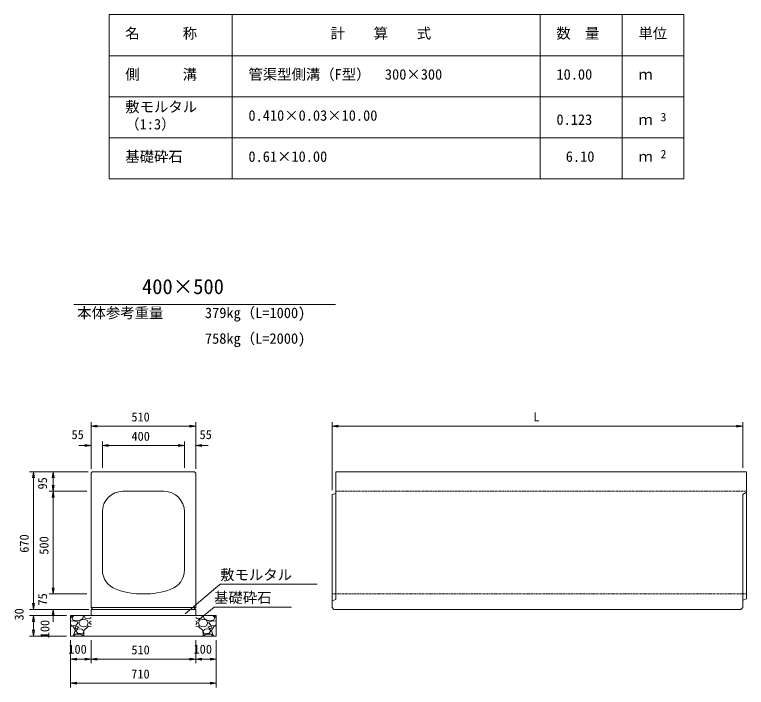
# Model space of a CAD drawing. Units: millimetres, scale not verified. Extents: x 0 to 84100, y 0 to 59400.
# Drawn here: x 30969 to 48793, y 28397 to 44774 of the extents above; entities that cross this region are included whole.
import ezdxf
from ezdxf.enums import TextEntityAlignment as Align

# ---------------------------------------------------------------- set-up
doc = ezdxf.new("R2010")
doc.units = ezdxf.units.MM
doc.header["$LTSCALE"] = 100
doc.linetypes.add('USER1', pattern=[0.375, 0.25, -0.125])
for name, color, linetype, lineweight in [('0_2', 7, 'Continuous', 18), ('D-MTR-FRAM（材料表図枠）', 2, 'Continuous', 18), ('D-STR-DIM（寸法）', 7, 'Continuous', 18), ('D-STR-HTXT（旗揚げ）', 7, 'Continuous', 18), ('D-STR-STRn（構造物）', 7, 'Continuous', 18), ('D-STR（構造物外形線）', 1, 'Continuous', 18)]:
    doc.layers.add(name, color=color, linetype=linetype, lineweight=lineweight)
for name, color, linetype in [('D-MTR-TXT(文字列）', 7, 'Continuous'), ('D-STR-TXT（文字）', 7, 'Continuous'), ('D-TTL-TXT（文字）', 7, 'Continuous')]:
    doc.layers.add(name, color=color, linetype=linetype)
doc.styles.add('ＭＳ ゴシック', font='')
doc.styles.get('ＭＳ ゴシック').set_extended_font_data('MS Gothic')

msp = doc.modelspace()

# ---------------------------------------------------------------- linework, layer by layer
at = {"layer": '0_2'}
for p, q in [((32830.9, 34753.9), (32980.9, 34778.9)), ((35230.9, 34778.9), (35380.9, 34753.9)), ((38702.8, 34753.9), (38852.8, 34778.9)), ((48552.8, 34778.9), (48702.8, 34753.9)), ((32980.9, 34728.9), (32830.9, 34753.9)), ((32830.9, 34753.9), (32980.9, 34753.9)), ((35380.9, 34753.9), (35230.9, 34728.9)), ((35380.9, 34753.9), (35230.9, 34753.9)), ((38852.8, 34728.9), (38702.8, 34753.9)), ((38702.8, 34753.9), (38852.8, 34753.9)), ((48702.8, 34753.9), (48552.8, 34728.9)), ((48702.8, 34753.9), (48552.8, 34753.9)), ((32680.9, 34309.1), (32830.9, 34284.1)), ((32830.9, 34284.1), (32680.9, 34259.1)), ((32830.9, 34284.1), (32680.9, 34284.1)), ((33105.9, 34284.1), (33255.9, 34309.1)), ((33105.9, 34284.1), (33255.9, 34309.1)), ((33255.9, 34259.1), (33105.9, 34284.1)), ((33105.9, 34284.1), (33255.9, 34284.1)), ((33255.9, 34259.1), (33105.9, 34284.1)), ((33105.9, 34284.1), (33255.9, 34284.1)), ((34955.9, 34309.1), (35105.9, 34284.1)), ((34955.9, 34309.1), (35105.9, 34284.1)), ((35105.9, 34284.1), (34955.9, 34259.1)), ((35105.9, 34284.1), (34955.9, 34284.1)), ((35105.9, 34284.1), (34955.9, 34259.1)), ((35105.9, 34284.1), (34955.9, 34284.1)), ((35380.9, 34284.1), (35530.9, 34309.1)), ((35530.9, 34259.1), (35380.9, 34284.1)), ((35380.9, 34284.1), (35530.9, 34284.1)), ((31402.2, 33494.7), (31427.2, 33644.7)), ((31427.2, 33644.7), (31452.2, 33494.7)), ((31427.2, 33644.7), (31427.2, 33494.7)), ((31884, 33494.7), (31909, 33644.7)), ((31909, 33644.7), (31934, 33494.7)), ((31909, 33644.7), (31909, 33494.7)), ((31909, 33169.7), (31884, 33319.7)), ((31884, 33019.7), (31909, 33169.7)), ((31934, 33319.7), (31909, 33169.7)), ((31909, 33169.7), (31909, 33319.7)), ((31909, 33169.7), (31934, 33019.7)), ((31909, 33169.7), (31909, 33019.7)), ((31909, 30669.7), (31884, 30819.7)), ((31909, 30669.7), (31884, 30819.7)), ((31934, 30819.7), (31909, 30669.7)), ((31909, 30669.7), (31909, 30819.7)), ((31934, 30819.7), (31909, 30669.7)), ((31909, 30669.7), (31909, 30819.7)), ((31427.2, 30294.7), (31402.2, 30444.7)), ((31427.2, 30294.7), (31402.2, 30444.7)), ((31452.2, 30444.7), (31427.2, 30294.7)), ((31427.2, 30294.7), (31427.2, 30444.7)), ((31452.2, 30444.7), (31427.2, 30294.7)), ((31427.2, 30294.7), (31427.2, 30444.7)), ((31402.2, 29994.7), (31427.2, 30144.7)), ((31402.2, 29994.7), (31427.2, 30144.7)), ((31427.2, 30144.7), (31452.2, 29994.7)), ((31427.2, 30144.7), (31427.2, 29994.7)), ((31427.2, 30144.7), (31452.2, 29994.7)), ((31427.2, 30144.7), (31427.2, 29994.7)), ((31884, 30144.7), (31909, 30294.7)), ((31909, 30294.7), (31934, 30144.7)), ((31909, 30294.7), (31909, 30144.7)), ((31427.2, 29644.7), (31402.2, 29794.7)), ((31452.2, 29794.7), (31427.2, 29644.7)), ((31427.2, 29644.7), (31427.2, 29794.7)), ((32330.9, 29083.5), (32480.9, 29108.5)), ((32480.9, 29058.5), (32330.9, 29083.5)), ((32330.9, 29083.5), (32480.9, 29083.5)), ((32680.9, 29108.5), (32830.9, 29083.5)), ((32830.9, 29083.5), (32680.9, 29058.5)), ((32830.9, 29083.5), (32680.9, 29083.5)), ((32830.9, 29083.5), (32980.9, 29108.5)), ((32980.9, 29058.5), (32830.9, 29083.5)), ((32830.9, 29083.5), (32980.9, 29083.5)), ((35230.9, 29108.5), (35380.9, 29083.5)), ((35380.9, 29083.5), (35230.9, 29058.5)), ((35380.9, 29083.5), (35230.9, 29083.5)), ((35380.9, 29083.5), (35530.9, 29108.5)), ((35530.9, 29058.5), (35380.9, 29083.5)), ((35380.9, 29083.5), (35530.9, 29083.5)), ((35730.9, 29108.5), (35880.9, 29083.5)), ((35880.9, 29083.5), (35730.9, 29058.5)), ((35880.9, 29083.5), (35730.9, 29083.5)), ((32330.9, 28496.9), (32480.9, 28521.9)), ((35730.9, 28521.9), (35880.9, 28496.9)), ((32480.9, 28471.9), (32330.9, 28496.9)), ((32330.9, 28496.9), (32480.9, 28496.9)), ((35880.9, 28496.9), (35730.9, 28471.9)), ((35880.9, 28496.9), (35730.9, 28496.9))]:
    msp.add_line(p, q, dxfattribs=at)
at = {"layer": 'D-MTR-FRAM（材料表図枠）'}
for p, q in [((33271.4, 44773.7), (47271.4, 44773.7)), ((33271.4, 40773.7), (33271.4, 44773.7)), ((36271.4, 40773.7), (36271.4, 44773.7)), ((43771.4, 40773.7), (43771.4, 44773.7)), ((45771.4, 41573.7), (45771.4, 44773.7)), ((45771.4, 40773.7), (45771.4, 44773.7)), ((47271.4, 40773.7), (47271.4, 44773.7)), ((33271.4, 43773.7), (47271.4, 43773.7)), ((33271.4, 42773.7), (47271.4, 42773.7)), ((33271.4, 41773.7), (47271.4, 41773.7)), ((33271.4, 40773.7), (47271.4, 40773.7))]:
    msp.add_line(p, q, dxfattribs=at)
at = {"layer": 'D-STR-DIM（寸法）'}
for p, q in [((32830.9, 33714.7), (32830.9, 34853.9)), ((35380.9, 33714.7), (35380.9, 34853.9)), ((38702.8, 33194.7), (38702.8, 34853.9)), ((48702.8, 33744.7), (48702.8, 34853.9)), ((32980.9, 34753.9), (35230.9, 34753.9)), ((38852.8, 34753.9), (48552.8, 34753.9)), ((32680.9, 34284.1), (32530.9, 34284.1)), ((32830.9, 33714.7), (32830.9, 34384.1)), ((33105.9, 33744.7), (33105.9, 34384.1)), ((33105.9, 33744.7), (33105.9, 34384.1)), ((33255.9, 34284.1), (33405.9, 34284.1)), ((33255.9, 34284.1), (34955.9, 34284.1)), ((34955.9, 34284.1), (34805.9, 34284.1)), ((35105.9, 33744.7), (35105.9, 34384.1)), ((35105.9, 33744.7), (35105.9, 34384.1)), ((35380.9, 33714.7), (35380.9, 34384.1)), ((35530.9, 34284.1), (35680.9, 34284.1)), ((32760.9, 33644.7), (31327.2, 33644.7)), ((32760.9, 33644.7), (31809, 33644.7)), ((31427.2, 33494.7), (31427.2, 30444.7)), ((31909, 33494.7), (31909, 33319.7)), ((32730.9, 33169.7), (31809, 33169.7)), ((32730.9, 33169.7), (31809, 33169.7)), ((31909, 30819.7), (31909, 33019.7)), ((31909, 30819.7), (31909, 30969.7)), ((32730.9, 30669.7), (31809, 30669.7)), ((32730.9, 30669.7), (31809, 30669.7)), ((31427.2, 30444.7), (31427.2, 30594.7)), ((32730.9, 30294.7), (31327.2, 30294.7)), ((32775.9, 30294.7), (31327.2, 30294.7)), ((32230.9, 30144.7), (31327.2, 30144.7)), ((32230.9, 30144.7), (31327.2, 30144.7)), ((32775.9, 30294.7), (31809, 30294.7)), ((31909, 30144.7), (31909, 29994.7)), ((31427.2, 29994.7), (31427.2, 29794.7)), ((31427.2, 29994.7), (31427.2, 29844.7)), ((32230.9, 29644.7), (31327.2, 29644.7)), ((32330.9, 29544.7), (32330.9, 28396.9)), ((32330.9, 29544.7), (32330.9, 28983.5)), ((32830.9, 29544.7), (32830.9, 28983.5)), ((32830.9, 29544.7), (32830.9, 28983.5)), ((35380.9, 29544.7), (35380.9, 28983.5)), ((35380.9, 29544.7), (35380.9, 28983.5)), ((35880.9, 29544.7), (35880.9, 28983.5)), ((35880.9, 29544.7), (35880.9, 28396.9)), ((32680.9, 29083.5), (32480.9, 29083.5)), ((35230.9, 29083.5), (32980.9, 29083.5)), ((35530.9, 29083.5), (35730.9, 29083.5)), ((35730.9, 28496.9), (32480.9, 28496.9))]:
    msp.add_line(p, q, dxfattribs=at)
at = {"layer": 'D-STR-HTXT（旗揚げ）'}
for p, q in [((32409.3, 37715.4), (38787.6, 37715.4)), ((35123.3, 30190.8), (35975.8, 30907.1)), ((38335.7, 30907.1), (35975.8, 30907.1)), ((35432.8, 30022.2), (35826.1, 30351.9)), ((37712.4, 30351.9), (35826.1, 30351.9))]:
    msp.add_line(p, q, dxfattribs=at)
at = {"layer": 'D-STR-STRn（構造物）'}
for p, q in [((32830.9, 30144.7), (32330.9, 30144.7)), ((32330.9, 30144.7), (32330.9, 29644.7)), ((32330.9, 30101.2), (32387.2, 30144.7)), ((32361.7, 30089.5), (32411.4, 30144.7)), ((32646.9, 30144.4), (32626.9, 30074.4)), ((32664, 30144.7), (32690.9, 30080.6)), ((32830.9, 30294.7), (32830.9, 30144.7)), ((35380.9, 30144.7), (32830.9, 30144.7)), ((35380.9, 30294.7), (35380.9, 30144.7)), ((35380.9, 30144.7), (35880.9, 30144.7)), ((35547.8, 30144.7), (35520.8, 30080.6)), ((35564.8, 30144.4), (35584.8, 30074.4)), ((35850, 30089.5), (35800.3, 30144.7)), ((35880.9, 30101.2), (35824.6, 30144.7)), ((35880.9, 30144.7), (35880.9, 29644.7)), ((32407.2, 30013.9), (32330.9, 30005.8)), ((32397.7, 30029.2), (32362.7, 30089.2)), ((32521.4, 30020.5), (32396.4, 30030.5)), ((32506.6, 29989.7), (32406.6, 30014.7)), ((32511.7, 29964.5), (32466.7, 29914.5)), ((32511.8, 29964.1), (32506.8, 29989.1)), ((32627, 30074.1), (32522, 30019.1)), ((32536.3, 29964.6), (32566.3, 29894.6)), ((32541.6, 29964.4), (32571.6, 30034.4)), ((32571.8, 30034.4), (32651.8, 30059.4)), ((32651.6, 30059.4), (32731.6, 30029.4)), ((32691.4, 30079.2), (32796.4, 30074.2)), ((32731.8, 30029.3), (32761.8, 29964.3)), ((32736.6, 29894.7), (32761.6, 29964.7)), ((32796.6, 29964.6), (32811.6, 30004.6)), ((32830.9, 29928.7), (32796.6, 29966.1)), ((32796.8, 30074.8), (32830.9, 30101.2)), ((32830.9, 30005.8), (32812.2, 30003.9)), ((35415, 30074.8), (35380.9, 30101.2)), ((35380.9, 30005.8), (35399.6, 30003.9)), ((35380.9, 29928.7), (35415.2, 29966.1)), ((35415.1, 29964.6), (35400.1, 30004.6)), ((35520.3, 30079.2), (35415.3, 30074.2)), ((35479.9, 30029.3), (35449.9, 29964.3)), ((35475.2, 29894.7), (35450.2, 29964.7)), ((35560.2, 30059.4), (35480.2, 30029.4)), ((35640, 30034.4), (35560, 30059.4)), ((35584.8, 30074.1), (35689.8, 30019.1)), ((35670.1, 29964.4), (35640.1, 30034.4)), ((35675.4, 29964.6), (35645.4, 29894.6)), ((35690.3, 30020.5), (35815.3, 30030.5)), ((35700, 29964.1), (35705, 29989.1)), ((35700, 29964.5), (35745, 29914.5)), ((35705.2, 29989.7), (35805.2, 30014.7)), ((35804.6, 30013.9), (35880.9, 30005.8)), ((35814, 30029.2), (35849, 30089.2)), ((32351.6, 29906.1), (32330.9, 29928.7)), ((32391.9, 29873.9), (32330.9, 29879)), ((32466.4, 29914.8), (32351.4, 29904.8)), ((32447.8, 29784.7), (32392.8, 29874.7)), ((32406.8, 29659.3), (32446.8, 29784.3)), ((32441.6, 29869.5), (32461.6, 29819.5)), ((32476.7, 29884.3), (32441.7, 29869.3)), ((32461.6, 29819.6), (32536.6, 29864.6)), ((32461.6, 29774.6), (32501.6, 29714.6)), ((32511.7, 29824.4), (32461.7, 29774.4)), ((32536.9, 29864.5), (32476.9, 29884.5)), ((32612.3, 29809.7), (32512.3, 29824.7)), ((32566.4, 29894.1), (32651.4, 29869.1)), ((32652.8, 29773.4), (32612.8, 29808.4)), ((32656.5, 29779.7), (32651.5, 29674.7)), ((32651.8, 29744.5), (32651.8, 29774.5)), ((32652, 29869.2), (32737, 29894.2)), ((32771.9, 29884.4), (32656.9, 29779.4)), ((32830.9, 29879), (32771.9, 29883.9)), ((35380.9, 29879), (35439.9, 29883.9)), ((35439.9, 29884.4), (35554.9, 29779.4)), ((35559.7, 29869.2), (35474.7, 29894.2)), ((35555.2, 29779.7), (35560.2, 29674.7)), ((35559, 29773.4), (35599, 29808.4)), ((35560, 29744.5), (35560, 29774.5)), ((35645.4, 29894.1), (35560.4, 29869.1)), ((35599.4, 29809.7), (35699.4, 29824.7)), ((35674.8, 29864.5), (35734.8, 29884.5)), ((35750.2, 29819.6), (35675.2, 29864.6)), ((35700, 29824.4), (35750, 29774.4)), ((35750.2, 29774.6), (35710.2, 29714.6)), ((35735.1, 29884.3), (35770.1, 29869.3)), ((35745.4, 29914.8), (35860.4, 29904.8)), ((35770.2, 29869.5), (35750.2, 29819.5)), ((35763.9, 29784.7), (35818.9, 29874.7)), ((35805, 29659.3), (35765, 29784.3)), ((35819.9, 29873.9), (35880.9, 29879)), ((35860.2, 29906.1), (35880.9, 29928.7)), ((32330.9, 29644.7), (35880.9, 29644.7)), ((32387.2, 29644.7), (32406.8, 29659.8)), ((32411.4, 29644.7), (32451.7, 29689.5)), ((32451.8, 29689.5), (32581.8, 29689.5)), ((32501.9, 29714.2), (32626.9, 29699.2)), ((32581.6, 29690.6), (32646.6, 29645.6)), ((32626.9, 29699.5), (32651.9, 29744.5)), ((32650.9, 29675.6), (32664, 29644.7)), ((35560.8, 29675.6), (35547.8, 29644.7)), ((35584.9, 29699.5), (35559.9, 29744.5)), ((35630.2, 29690.6), (35565.2, 29645.6)), ((35709.9, 29714.2), (35584.9, 29699.2)), ((35760, 29689.5), (35630, 29689.5)), ((35800.3, 29644.7), (35760, 29689.5)), ((35824.6, 29644.7), (35805, 29659.8))]:
    msp.add_line(p, q, dxfattribs=at)
at = {"layer": 'D-STR（構造物外形線）'}
for p, q in [((32830.9, 33614.7), (32860.9, 33644.7)), ((32830.9, 30339.7), (32830.9, 33614.7)), ((32860.9, 33644.7), (35350.9, 33644.7)), ((35350.9, 33644.7), (35380.9, 33614.7)), ((35380.9, 30339.7), (35380.9, 33614.7)), ((38792.8, 33644.7), (48792.8, 33644.7)), ((38792.8, 30534.7), (38792.8, 33644.7)), ((48792.8, 30549.7), (48792.8, 33644.7)), ((33605.9, 33169.7), (34605.9, 33169.7)), ((38702.8, 33094.7), (38792.8, 33119.7)), ((38702.8, 30339.7), (38702.8, 33094.7)), ((48702.8, 33094.7), (48792.8, 33144.7)), ((48702.8, 30339.7), (48702.8, 33094.7)), ((33105.9, 31255.5), (33105.9, 32669.7)), ((35105.9, 31255.5), (35105.9, 32669.7)), ((38702.8, 30504.7), (38792.8, 30534.7)), ((48702.8, 30519.7), (48792.8, 30549.7)), ((32830.9, 30339.7), (35380.9, 30339.7)), ((32830.9, 30339.7), (32875.9, 30294.7)), ((35335.9, 30294.7), (35380.9, 30339.7)), ((38702.8, 30339.7), (38747.8, 30294.7)), ((48657.8, 30294.7), (48702.8, 30339.7)), ((32830.9, 30294.7), (35380.9, 30294.7)), ((38747.8, 30294.7), (48657.8, 30294.7))]:
    msp.add_line(p, q, dxfattribs=at)
at = {"layer": 'D-STR（構造物外形線）', "linetype": 'USER1'}
for p, q in [((38792.8, 33169.7), (48792.8, 33169.7)), ((38702.8, 30669.7), (48792.8, 30669.7))]:
    msp.add_line(p, q, dxfattribs=at)
at = {"layer": 'D-STR（構造物外形線）'}
for centre, radius, start, end in [((33605.9, 32669.7), 500, 90, 180), ((34605.9, 32669.7), 500, 0, 90), ((33605.9, 31255.5), 500, 180, 250.52898), ((34605.9, 31255.5), 500, 289.47102, 0), ((34105.9, 32669.7), 2000, 250.52884, 289.47116)]:
    msp.add_arc(centre, radius, start, end, dxfattribs=at)

# ---------------------------------------------------------------- texts
at = {"layer": 'D-MTR-TXT(文字列）', "style": 'ＭＳ ゴシック'}
for s, height, p in [('名\u3000\u3000\u3000称', 256.6, (33663.6, 44114)), ('計\u3000\u3000算\u3000\u3000式', 256.6, (38664.4, 44114)), ('数\u3000量', 256.6, (44163.6, 44114)), ('単位', 256.6, (46163.6, 44114)), ('管渠型側溝（F型）\u3000300×300', 256.6, (36663.6, 43114)), ('側\u3000\u3000\u3000溝', 256.6, (33663.6, 43114)), ('10.00', 256.6, (44166.3, 43114)), ('ｍ', 256.6, (46163.6, 43114)), ('敷モルタル', 256.6, (33663.6, 42324.1)), ('0.410×0.03×10.00', 256.6, (36663.6, 42114)), ('（1:3）', 256.6, (33663.6, 41901.8)), ('0.123', 256.6, (44166.3, 42014)), ('ｍ', 256.6, (46163.6, 42014)), ('3', 205.3, (46703.9, 42114.5)), ('基礎砕石', 256.6, (33663.6, 41114)), ('0.61×10.00', 256.6, (36663.6, 41114)), ('6.10', 256.6, (44393.8, 41114)), ('ｍ', 256.6, (46163.6, 41114)), ('2', 205.3, (46703.9, 41214.5)), ('本体参考重量', 256.6, (32492.3, 37308.7)), ('379kg（L=1000)', 256.6, (35604.3, 37308.7)), ('758kg（L=2000)', 256.6, (35604.3, 36684.6))]:
    msp.add_text(s, height=height, dxfattribs=at).set_placement(p, align=Align.BOTTOM_LEFT)
at = {"layer": 'D-STR-DIM（寸法）', "style": 'ＭＳ ゴシック'}
for s, p in [('510', (33812.7, 34803.9)), ('L', (43603.8, 34803.9)), ('55', (32354.9, 34374.5)), ('400', (33815, 34334.1)), ('55', (35473.1, 34374.5)), ('100', (32277.1, 29149.9)), ('510', (33812.7, 29133.5)), ('100', (35327.1, 29149.9)), ('710', (33808.9, 28546.9))]:
    msp.add_text(s, height=219.9, dxfattribs=at).set_placement(p, align=Align.BOTTOM_LEFT)
for s, p in [('95', (31823.9, 33213.8)), ('670', (31377.2, 31674.2)), ('500', (31859, 31626.5)), ('75', (31825.2, 30389.1)), ('30', (31252.2, 30024)), ('100', (31882.1, 29590.9))]:
    msp.add_text(s, height=219.9, rotation=90, dxfattribs=at).set_placement(p, align=Align.BOTTOM_LEFT)
at = {"layer": 'D-STR-TXT（文字）', "style": 'ＭＳ ゴシック'}
for s, p in [('敷モルタル', (35975.8, 30932.1)), ('基礎砕石', (35826.1, 30376.9))]:
    msp.add_text(s, height=256.6, dxfattribs=at).set_placement(p, align=Align.BOTTOM_LEFT)
at = {"layer": 'D-TTL-TXT（文字）', "style": 'ＭＳ ゴシック'}
msp.add_text('400×500', height=366.6, dxfattribs=at).set_placement((34071.9, 37860.3), align=Align.BOTTOM_LEFT)

doc.saveas('drawing.dxf')
